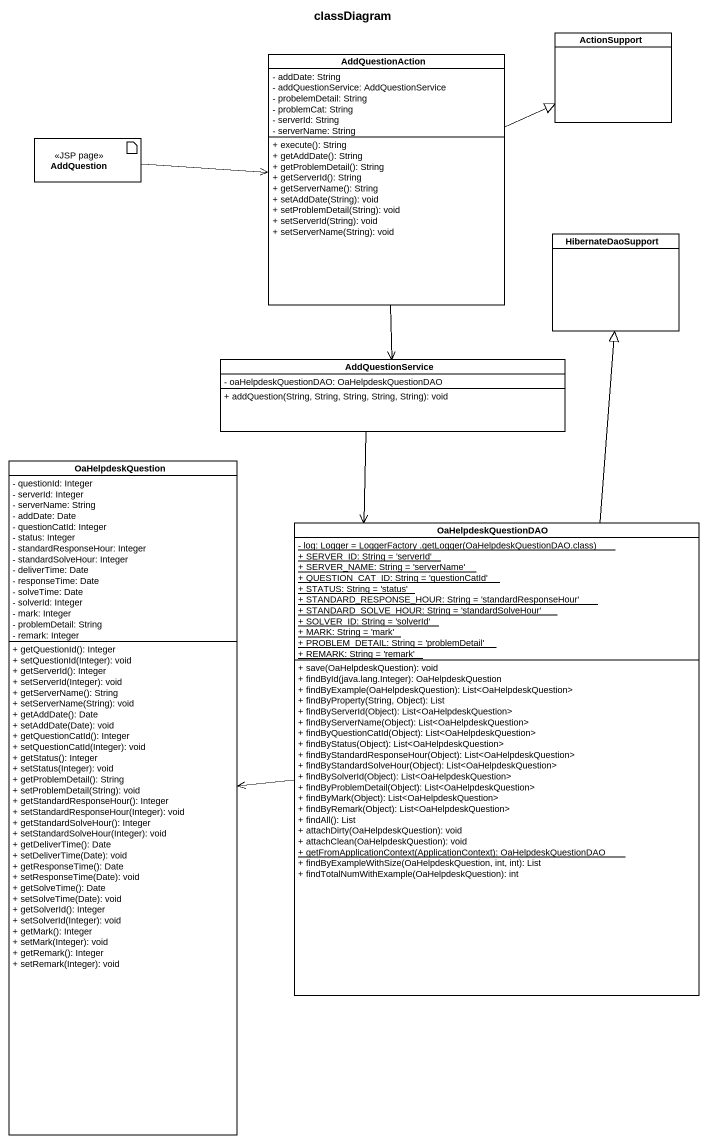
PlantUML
@startuml
title classDiagram
allowmixing
hide circle
hide empty members
skinparam classAttributeIconSize 0
class AddQuestionAction {
  - addDate: String
  - addQuestionService: AddQuestionService
  - probelemDetail: String
  - problemCat: String
  - serverId: String
  - serverName: String
  + execute(): String
  + getAddDate(): String
  + getProblemDetail(): String
  + getServerId(): String
  + getServerName(): String
  + setAddDate(String): void
  + setProblemDetail(String): void
  + setServerId(String): void
  + setServerName(String): void
}
class ActionSupport
artifact AddQuestion <<JSP page>>
class HibernateDaoSupport
class AddQuestionService {
  - oaHelpdeskQuestionDAO: OaHelpdeskQuestionDAO
  + addQuestion(String, String, String, String, String): void
}
class OaHelpdeskQuestion {
  - questionId: Integer
  - serverId: Integer
  - serverName: String
  - addDate: Date
  - questionCatId: Integer
  - status: Integer
  - standardResponseHour: Integer
  - standardSolveHour: Integer
  - deliverTime: Date
  - responseTime: Date
  - solveTime: Date
  - solverId: Integer
  - mark: Integer
  - problemDetail: String
  - remark: Integer
  + getQuestionId(): Integer
  + setQuestionId(Integer): void
  + getServerId(): Integer
  + setServerId(Integer): void
  + getServerName(): String
  + setServerName(String): void
  + getAddDate(): Date
  + setAddDate(Date): void
  + getQuestionCatId(): Integer
  + setQuestionCatId(Integer): void
  + getStatus(): Integer
  + setStatus(Integer): void
  + getProblemDetail(): String
  + setProblemDetail(String): void
  + getStandardResponseHour(): Integer
  + setStandardResponseHour(Integer): void
  + getStandardSolveHour(): Integer
  + setStandardSolveHour(Integer): void
  + getDeliverTime(): Date
  + setDeliverTime(Date): void
  + getResponseTime(): Date
  + setResponseTime(Date): void
  + getSolveTime(): Date
  + setSolveTime(Date): void
  + getSolverId(): Integer
  + setSolverId(Integer): void
  + getMark(): Integer
  + setMark(Integer): void
  + getRemark(): Integer
  + setRemark(Integer): void
}
class OaHelpdeskQuestionDAO {
  {static} {field} - log: Logger = LoggerFactory .getLogger(OaHelpdeskQuestionDAO.class)
  {static} + SERVER_ID: String = 'serverId'
  {static} + SERVER_NAME: String = 'serverName'
  {static} + QUESTION_CAT_ID: String = 'questionCatId'
  {static} + STATUS: String = 'status'
  {static} + STANDARD_RESPONSE_HOUR: String = 'standardResponseHour'
  {static} + STANDARD_SOLVE_HOUR: String = 'standardSolveHour'
  {static} + SOLVER_ID: String = 'solverId'
  {static} + MARK: String = 'mark'
  {static} + PROBLEM_DETAIL: String = 'problemDetail'
  {static} + REMARK: String = 'remark'
  + save(OaHelpdeskQuestion): void
  + findById(java.lang.Integer): OaHelpdeskQuestion
  + findByExample(OaHelpdeskQuestion): List<OaHelpdeskQuestion>
  + findByProperty(String, Object): List
  + findByServerId(Object): List<OaHelpdeskQuestion>
  + findByServerName(Object): List<OaHelpdeskQuestion>
  + findByQuestionCatId(Object): List<OaHelpdeskQuestion>
  + findByStatus(Object): List<OaHelpdeskQuestion>
  + findByStandardResponseHour(Object): List<OaHelpdeskQuestion>
  + findByStandardSolveHour(Object): List<OaHelpdeskQuestion>
  + findBySolverId(Object): List<OaHelpdeskQuestion>
  + findByProblemDetail(Object): List<OaHelpdeskQuestion>
  + findByMark(Object): List<OaHelpdeskQuestion>
  + findByRemark(Object): List<OaHelpdeskQuestion>
  + findAll(): List
  + attachDirty(OaHelpdeskQuestion): void
  + attachClean(OaHelpdeskQuestion): void
  {static} + getFromApplicationContext(ApplicationContext): OaHelpdeskQuestionDAO
  + findByExampleWithSize(OaHelpdeskQuestion, int, int): List
  + findTotalNumWithExample(OaHelpdeskQuestion): int
}
AddQuestionAction -right-|> ActionSupport
AddQuestionAction --> AddQuestionService
AddQuestion -right-> AddQuestionAction
AddQuestionService --> OaHelpdeskQuestionDAO
OaHelpdeskQuestionDAO -up-|> HibernateDaoSupport
OaHelpdeskQuestionDAO -left-> OaHelpdeskQuestion
@enduml
